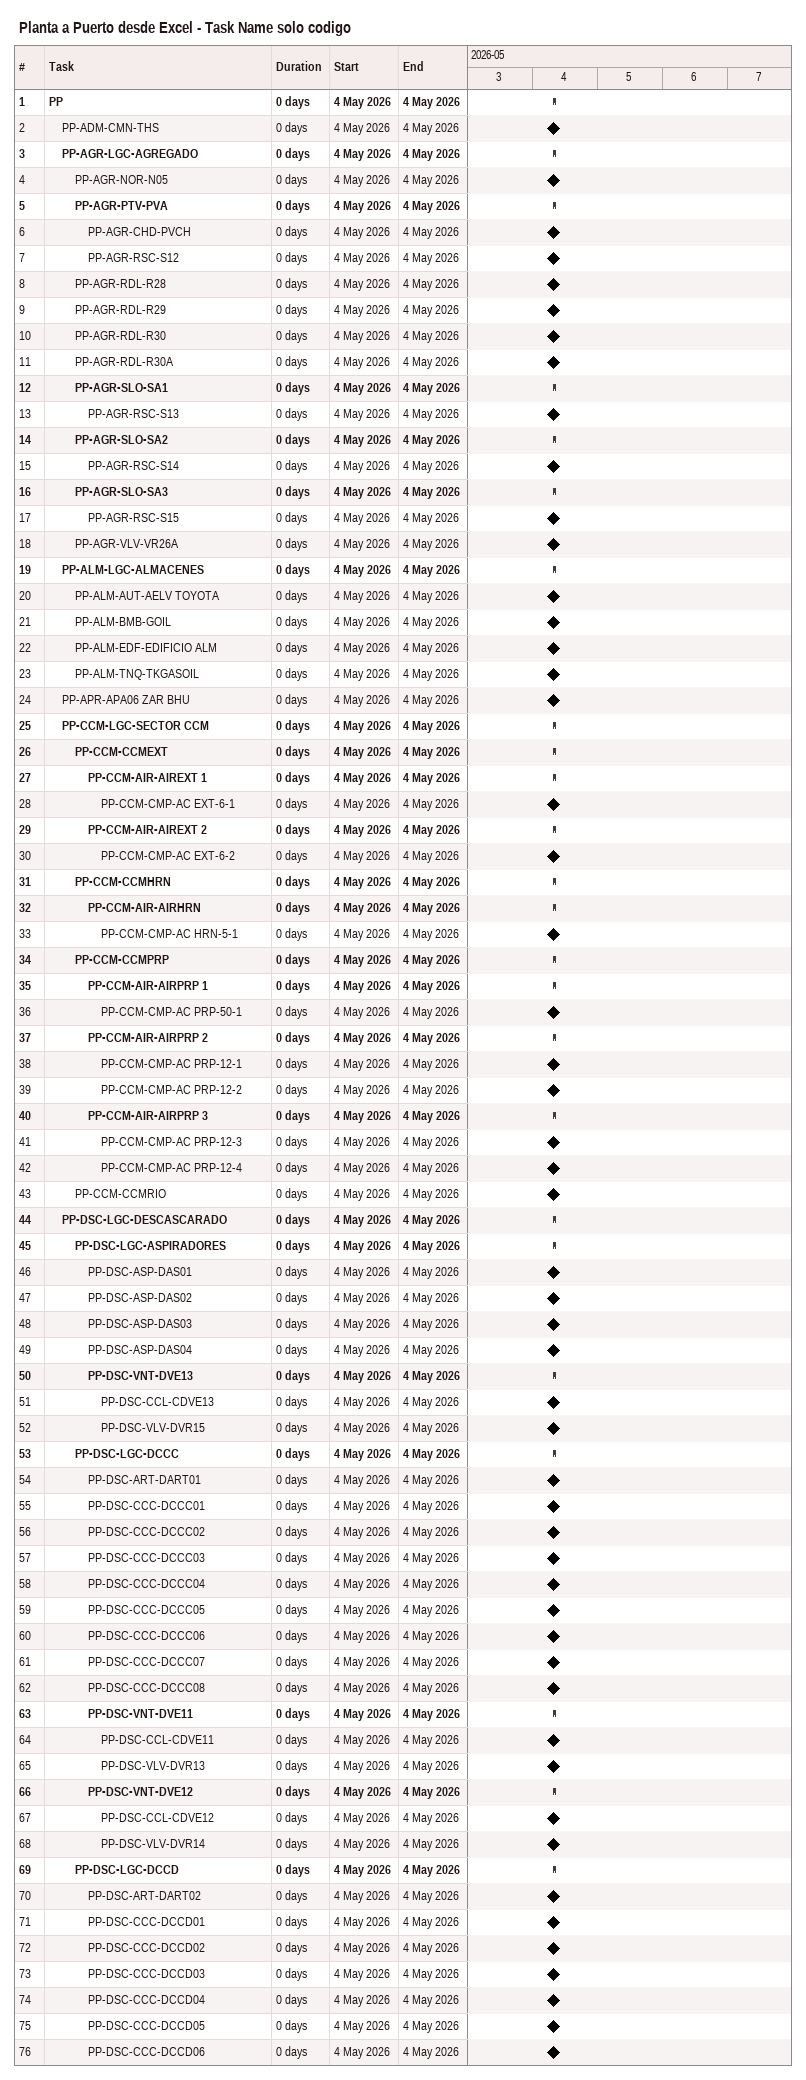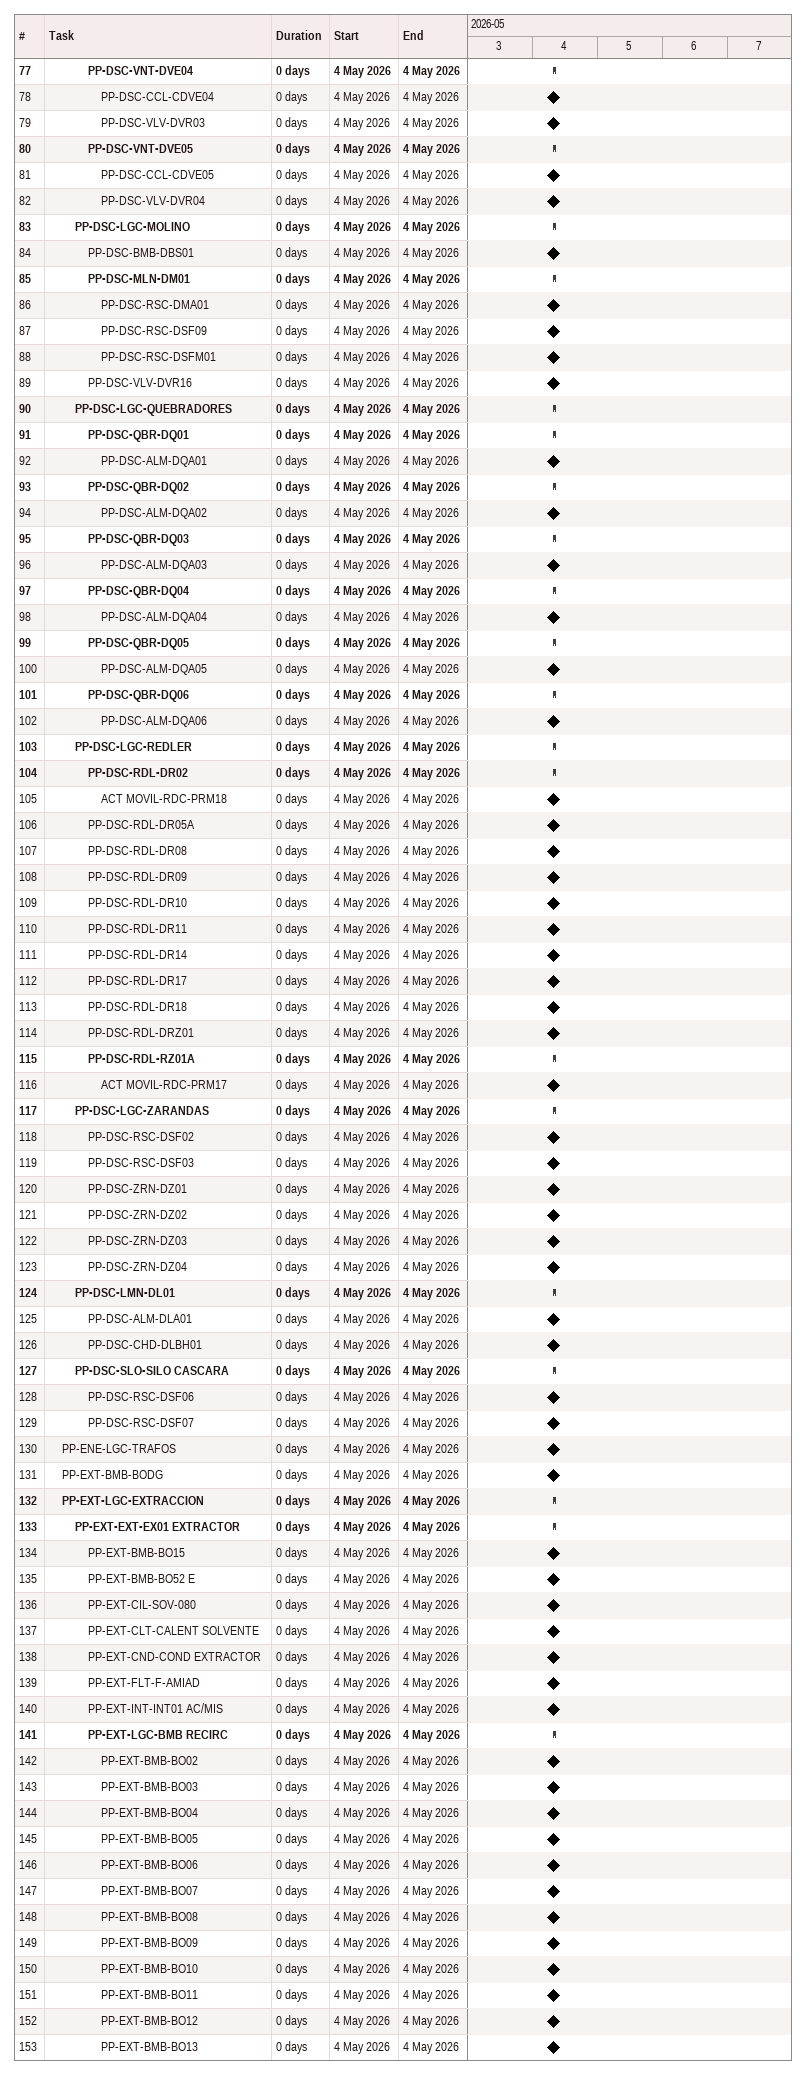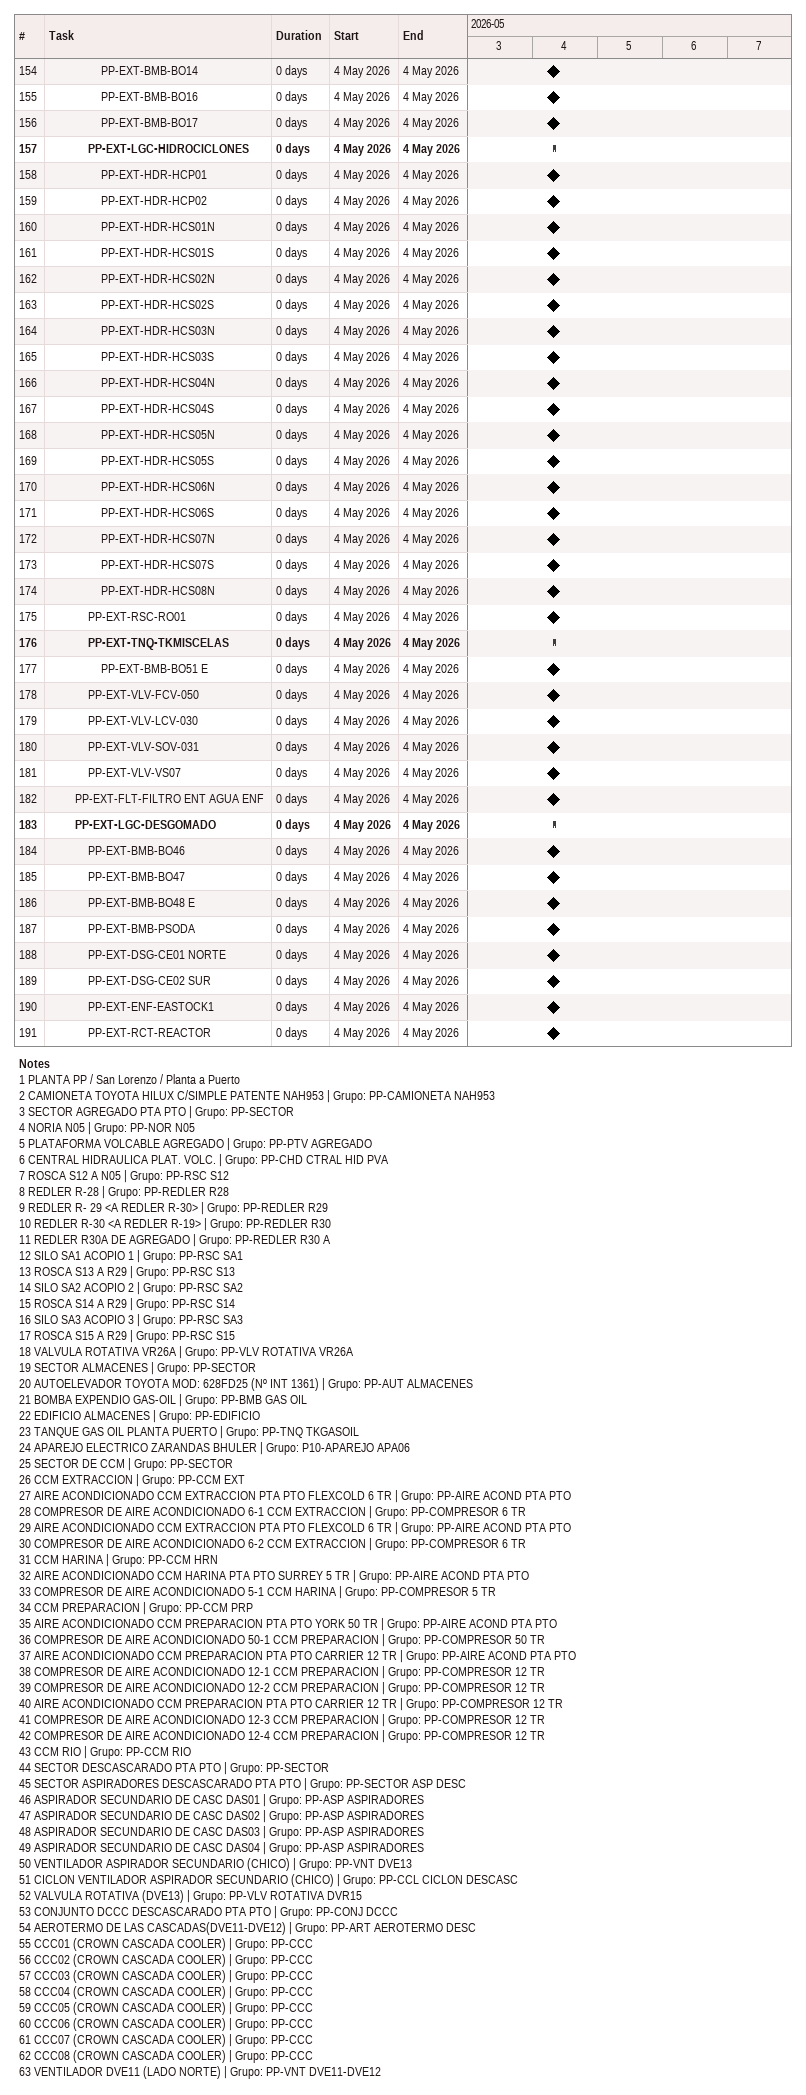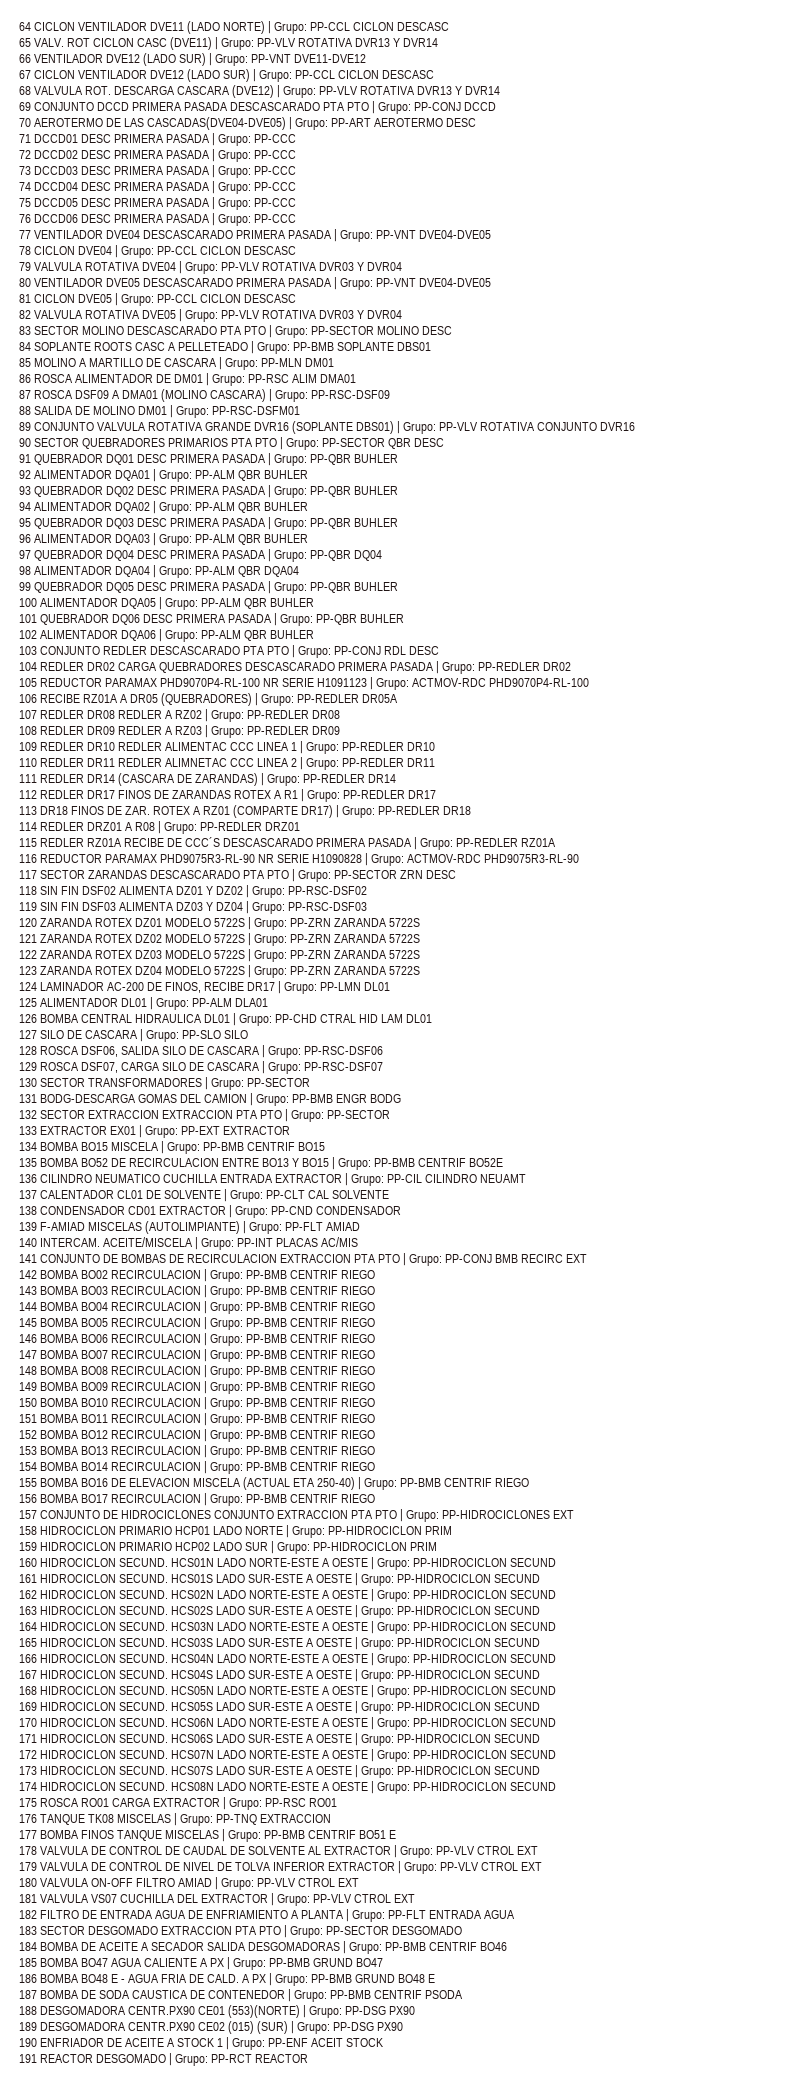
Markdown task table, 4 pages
Planta a Puerto desde Excel - Task Name solo codigo

| ID | Level | Task | Duration | Start | Finish |
|---|---|---|---|---|---|
| 1 | 1 | **PP** | 0d | 2026-05-04 | 2026-05-04 |
| 2 | 2 | PP-ADM-CMN-THS | 0d | 2026-05-04 | 2026-05-04 |
| 3 | 2 | **PP-AGR-LGC-AGREGADO** | 0d | 2026-05-04 | 2026-05-04 |
| 4 | 3 | PP-AGR-NOR-N05 | 0d | 2026-05-04 | 2026-05-04 |
| 5 | 3 | **PP-AGR-PTV-PVA** | 0d | 2026-05-04 | 2026-05-04 |
| 6 | 4 | PP-AGR-CHD-PVCH | 0d | 2026-05-04 | 2026-05-04 |
| 7 | 4 | PP-AGR-RSC-S12 | 0d | 2026-05-04 | 2026-05-04 |
| 8 | 3 | PP-AGR-RDL-R28 | 0d | 2026-05-04 | 2026-05-04 |
| 9 | 3 | PP-AGR-RDL-R29 | 0d | 2026-05-04 | 2026-05-04 |
| 10 | 3 | PP-AGR-RDL-R30 | 0d | 2026-05-04 | 2026-05-04 |
| 11 | 3 | PP-AGR-RDL-R30A | 0d | 2026-05-04 | 2026-05-04 |
| 12 | 3 | **PP-AGR-SLO-SA1** | 0d | 2026-05-04 | 2026-05-04 |
| 13 | 4 | PP-AGR-RSC-S13 | 0d | 2026-05-04 | 2026-05-04 |
| 14 | 3 | **PP-AGR-SLO-SA2** | 0d | 2026-05-04 | 2026-05-04 |
| 15 | 4 | PP-AGR-RSC-S14 | 0d | 2026-05-04 | 2026-05-04 |
| 16 | 3 | **PP-AGR-SLO-SA3** | 0d | 2026-05-04 | 2026-05-04 |
| 17 | 4 | PP-AGR-RSC-S15 | 0d | 2026-05-04 | 2026-05-04 |
| 18 | 3 | PP-AGR-VLV-VR26A | 0d | 2026-05-04 | 2026-05-04 |
| 19 | 2 | **PP-ALM-LGC-ALMACENES** | 0d | 2026-05-04 | 2026-05-04 |
| 20 | 3 | PP-ALM-AUT-AELV TOYOTA | 0d | 2026-05-04 | 2026-05-04 |
| 21 | 3 | PP-ALM-BMB-GOIL | 0d | 2026-05-04 | 2026-05-04 |
| 22 | 3 | PP-ALM-EDF-EDIFICIO ALM | 0d | 2026-05-04 | 2026-05-04 |
| 23 | 3 | PP-ALM-TNQ-TKGASOIL | 0d | 2026-05-04 | 2026-05-04 |
| 24 | 2 | PP-APR-APA06 ZAR BHU | 0d | 2026-05-04 | 2026-05-04 |
| 25 | 2 | **PP-CCM-LGC-SECTOR CCM** | 0d | 2026-05-04 | 2026-05-04 |
| 26 | 3 | **PP-CCM-CCMEXT** | 0d | 2026-05-04 | 2026-05-04 |
| 27 | 4 | **PP-CCM-AIR-AIREXT 1** | 0d | 2026-05-04 | 2026-05-04 |
| 28 | 5 | PP-CCM-CMP-AC EXT-6-1 | 0d | 2026-05-04 | 2026-05-04 |
| 29 | 4 | **PP-CCM-AIR-AIREXT 2** | 0d | 2026-05-04 | 2026-05-04 |
| 30 | 5 | PP-CCM-CMP-AC EXT-6-2 | 0d | 2026-05-04 | 2026-05-04 |
| 31 | 3 | **PP-CCM-CCMHRN** | 0d | 2026-05-04 | 2026-05-04 |
| 32 | 4 | **PP-CCM-AIR-AIRHRN** | 0d | 2026-05-04 | 2026-05-04 |
| 33 | 5 | PP-CCM-CMP-AC HRN-5-1 | 0d | 2026-05-04 | 2026-05-04 |
| 34 | 3 | **PP-CCM-CCMPRP** | 0d | 2026-05-04 | 2026-05-04 |
| 35 | 4 | **PP-CCM-AIR-AIRPRP 1** | 0d | 2026-05-04 | 2026-05-04 |
| 36 | 5 | PP-CCM-CMP-AC PRP-50-1 | 0d | 2026-05-04 | 2026-05-04 |
| 37 | 4 | **PP-CCM-AIR-AIRPRP 2** | 0d | 2026-05-04 | 2026-05-04 |
| 38 | 5 | PP-CCM-CMP-AC PRP-12-1 | 0d | 2026-05-04 | 2026-05-04 |
| 39 | 5 | PP-CCM-CMP-AC PRP-12-2 | 0d | 2026-05-04 | 2026-05-04 |
| 40 | 4 | **PP-CCM-AIR-AIRPRP 3** | 0d | 2026-05-04 | 2026-05-04 |
| 41 | 5 | PP-CCM-CMP-AC PRP-12-3 | 0d | 2026-05-04 | 2026-05-04 |
| 42 | 5 | PP-CCM-CMP-AC PRP-12-4 | 0d | 2026-05-04 | 2026-05-04 |
| 43 | 3 | PP-CCM-CCMRIO | 0d | 2026-05-04 | 2026-05-04 |
| 44 | 2 | **PP-DSC-LGC-DESCASCARADO** | 0d | 2026-05-04 | 2026-05-04 |
| 45 | 3 | **PP-DSC-LGC-ASPIRADORES** | 0d | 2026-05-04 | 2026-05-04 |
| 46 | 4 | PP-DSC-ASP-DAS01 | 0d | 2026-05-04 | 2026-05-04 |
| 47 | 4 | PP-DSC-ASP-DAS02 | 0d | 2026-05-04 | 2026-05-04 |
| 48 | 4 | PP-DSC-ASP-DAS03 | 0d | 2026-05-04 | 2026-05-04 |
| 49 | 4 | PP-DSC-ASP-DAS04 | 0d | 2026-05-04 | 2026-05-04 |
| 50 | 4 | **PP-DSC-VNT-DVE13** | 0d | 2026-05-04 | 2026-05-04 |
| 51 | 5 | PP-DSC-CCL-CDVE13 | 0d | 2026-05-04 | 2026-05-04 |
| 52 | 5 | PP-DSC-VLV-DVR15 | 0d | 2026-05-04 | 2026-05-04 |
| 53 | 3 | **PP-DSC-LGC-DCCC** | 0d | 2026-05-04 | 2026-05-04 |
| 54 | 4 | PP-DSC-ART-DART01 | 0d | 2026-05-04 | 2026-05-04 |
| 55 | 4 | PP-DSC-CCC-DCCC01 | 0d | 2026-05-04 | 2026-05-04 |
| 56 | 4 | PP-DSC-CCC-DCCC02 | 0d | 2026-05-04 | 2026-05-04 |
| 57 | 4 | PP-DSC-CCC-DCCC03 | 0d | 2026-05-04 | 2026-05-04 |
| 58 | 4 | PP-DSC-CCC-DCCC04 | 0d | 2026-05-04 | 2026-05-04 |
| 59 | 4 | PP-DSC-CCC-DCCC05 | 0d | 2026-05-04 | 2026-05-04 |
| 60 | 4 | PP-DSC-CCC-DCCC06 | 0d | 2026-05-04 | 2026-05-04 |
| 61 | 4 | PP-DSC-CCC-DCCC07 | 0d | 2026-05-04 | 2026-05-04 |
| 62 | 4 | PP-DSC-CCC-DCCC08 | 0d | 2026-05-04 | 2026-05-04 |
| 63 | 4 | **PP-DSC-VNT-DVE11** | 0d | 2026-05-04 | 2026-05-04 |
| 64 | 5 | PP-DSC-CCL-CDVE11 | 0d | 2026-05-04 | 2026-05-04 |
| 65 | 5 | PP-DSC-VLV-DVR13 | 0d | 2026-05-04 | 2026-05-04 |
| 66 | 4 | **PP-DSC-VNT-DVE12** | 0d | 2026-05-04 | 2026-05-04 |
| 67 | 5 | PP-DSC-CCL-CDVE12 | 0d | 2026-05-04 | 2026-05-04 |
| 68 | 5 | PP-DSC-VLV-DVR14 | 0d | 2026-05-04 | 2026-05-04 |
| 69 | 3 | **PP-DSC-LGC-DCCD** | 0d | 2026-05-04 | 2026-05-04 |
| 70 | 4 | PP-DSC-ART-DART02 | 0d | 2026-05-04 | 2026-05-04 |
| 71 | 4 | PP-DSC-CCC-DCCD01 | 0d | 2026-05-04 | 2026-05-04 |
| 72 | 4 | PP-DSC-CCC-DCCD02 | 0d | 2026-05-04 | 2026-05-04 |
| 73 | 4 | PP-DSC-CCC-DCCD03 | 0d | 2026-05-04 | 2026-05-04 |
| 74 | 4 | PP-DSC-CCC-DCCD04 | 0d | 2026-05-04 | 2026-05-04 |
| 75 | 4 | PP-DSC-CCC-DCCD05 | 0d | 2026-05-04 | 2026-05-04 |
| 76 | 4 | PP-DSC-CCC-DCCD06 | 0d | 2026-05-04 | 2026-05-04 |
| 77 | 4 | **PP-DSC-VNT-DVE04** | 0d | 2026-05-04 | 2026-05-04 |
| 78 | 5 | PP-DSC-CCL-CDVE04 | 0d | 2026-05-04 | 2026-05-04 |
| 79 | 5 | PP-DSC-VLV-DVR03 | 0d | 2026-05-04 | 2026-05-04 |
| 80 | 4 | **PP-DSC-VNT-DVE05** | 0d | 2026-05-04 | 2026-05-04 |
| 81 | 5 | PP-DSC-CCL-CDVE05 | 0d | 2026-05-04 | 2026-05-04 |
| 82 | 5 | PP-DSC-VLV-DVR04 | 0d | 2026-05-04 | 2026-05-04 |
| 83 | 3 | **PP-DSC-LGC-MOLINO** | 0d | 2026-05-04 | 2026-05-04 |
| 84 | 4 | PP-DSC-BMB-DBS01 | 0d | 2026-05-04 | 2026-05-04 |
| 85 | 4 | **PP-DSC-MLN-DM01** | 0d | 2026-05-04 | 2026-05-04 |
| 86 | 5 | PP-DSC-RSC-DMA01 | 0d | 2026-05-04 | 2026-05-04 |
| 87 | 5 | PP-DSC-RSC-DSF09 | 0d | 2026-05-04 | 2026-05-04 |
| 88 | 5 | PP-DSC-RSC-DSFM01 | 0d | 2026-05-04 | 2026-05-04 |
| 89 | 4 | PP-DSC-VLV-DVR16 | 0d | 2026-05-04 | 2026-05-04 |
| 90 | 3 | **PP-DSC-LGC-QUEBRADORES** | 0d | 2026-05-04 | 2026-05-04 |
| 91 | 4 | **PP-DSC-QBR-DQ01** | 0d | 2026-05-04 | 2026-05-04 |
| 92 | 5 | PP-DSC-ALM-DQA01 | 0d | 2026-05-04 | 2026-05-04 |
| 93 | 4 | **PP-DSC-QBR-DQ02** | 0d | 2026-05-04 | 2026-05-04 |
| 94 | 5 | PP-DSC-ALM-DQA02 | 0d | 2026-05-04 | 2026-05-04 |
| 95 | 4 | **PP-DSC-QBR-DQ03** | 0d | 2026-05-04 | 2026-05-04 |
| 96 | 5 | PP-DSC-ALM-DQA03 | 0d | 2026-05-04 | 2026-05-04 |
| 97 | 4 | **PP-DSC-QBR-DQ04** | 0d | 2026-05-04 | 2026-05-04 |
| 98 | 5 | PP-DSC-ALM-DQA04 | 0d | 2026-05-04 | 2026-05-04 |
| 99 | 4 | **PP-DSC-QBR-DQ05** | 0d | 2026-05-04 | 2026-05-04 |
| 100 | 5 | PP-DSC-ALM-DQA05 | 0d | 2026-05-04 | 2026-05-04 |
| 101 | 4 | **PP-DSC-QBR-DQ06** | 0d | 2026-05-04 | 2026-05-04 |
| 102 | 5 | PP-DSC-ALM-DQA06 | 0d | 2026-05-04 | 2026-05-04 |
| 103 | 3 | **PP-DSC-LGC-REDLER** | 0d | 2026-05-04 | 2026-05-04 |
| 104 | 4 | **PP-DSC-RDL-DR02** | 0d | 2026-05-04 | 2026-05-04 |
| 105 | 5 | ACT MOVIL-RDC-PRM18 | 0d | 2026-05-04 | 2026-05-04 |
| 106 | 4 | PP-DSC-RDL-DR05A | 0d | 2026-05-04 | 2026-05-04 |
| 107 | 4 | PP-DSC-RDL-DR08 | 0d | 2026-05-04 | 2026-05-04 |
| 108 | 4 | PP-DSC-RDL-DR09 | 0d | 2026-05-04 | 2026-05-04 |
| 109 | 4 | PP-DSC-RDL-DR10 | 0d | 2026-05-04 | 2026-05-04 |
| 110 | 4 | PP-DSC-RDL-DR11 | 0d | 2026-05-04 | 2026-05-04 |
| 111 | 4 | PP-DSC-RDL-DR14 | 0d | 2026-05-04 | 2026-05-04 |
| 112 | 4 | PP-DSC-RDL-DR17 | 0d | 2026-05-04 | 2026-05-04 |
| 113 | 4 | PP-DSC-RDL-DR18 | 0d | 2026-05-04 | 2026-05-04 |
| 114 | 4 | PP-DSC-RDL-DRZ01 | 0d | 2026-05-04 | 2026-05-04 |
| 115 | 4 | **PP-DSC-RDL-RZ01A** | 0d | 2026-05-04 | 2026-05-04 |
| 116 | 5 | ACT MOVIL-RDC-PRM17 | 0d | 2026-05-04 | 2026-05-04 |
| 117 | 3 | **PP-DSC-LGC-ZARANDAS** | 0d | 2026-05-04 | 2026-05-04 |
| 118 | 4 | PP-DSC-RSC-DSF02 | 0d | 2026-05-04 | 2026-05-04 |
| 119 | 4 | PP-DSC-RSC-DSF03 | 0d | 2026-05-04 | 2026-05-04 |
| 120 | 4 | PP-DSC-ZRN-DZ01 | 0d | 2026-05-04 | 2026-05-04 |
| 121 | 4 | PP-DSC-ZRN-DZ02 | 0d | 2026-05-04 | 2026-05-04 |
| 122 | 4 | PP-DSC-ZRN-DZ03 | 0d | 2026-05-04 | 2026-05-04 |
| 123 | 4 | PP-DSC-ZRN-DZ04 | 0d | 2026-05-04 | 2026-05-04 |
| 124 | 3 | **PP-DSC-LMN-DL01** | 0d | 2026-05-04 | 2026-05-04 |
| 125 | 4 | PP-DSC-ALM-DLA01 | 0d | 2026-05-04 | 2026-05-04 |
| 126 | 4 | PP-DSC-CHD-DLBH01 | 0d | 2026-05-04 | 2026-05-04 |
| 127 | 3 | **PP-DSC-SLO-SILO CASCARA** | 0d | 2026-05-04 | 2026-05-04 |
| 128 | 4 | PP-DSC-RSC-DSF06 | 0d | 2026-05-04 | 2026-05-04 |
| 129 | 4 | PP-DSC-RSC-DSF07 | 0d | 2026-05-04 | 2026-05-04 |
| 130 | 2 | PP-ENE-LGC-TRAFOS | 0d | 2026-05-04 | 2026-05-04 |
| 131 | 2 | PP-EXT-BMB-BODG | 0d | 2026-05-04 | 2026-05-04 |
| 132 | 2 | **PP-EXT-LGC-EXTRACCION** | 0d | 2026-05-04 | 2026-05-04 |
| 133 | 3 | **PP-EXT-EXT-EX01 EXTRACTOR** | 0d | 2026-05-04 | 2026-05-04 |
| 134 | 4 | PP-EXT-BMB-BO15 | 0d | 2026-05-04 | 2026-05-04 |
| 135 | 4 | PP-EXT-BMB-BO52 E | 0d | 2026-05-04 | 2026-05-04 |
| 136 | 4 | PP-EXT-CIL-SOV-080 | 0d | 2026-05-04 | 2026-05-04 |
| 137 | 4 | PP-EXT-CLT-CALENT SOLVENTE | 0d | 2026-05-04 | 2026-05-04 |
| 138 | 4 | PP-EXT-CND-COND EXTRACTOR | 0d | 2026-05-04 | 2026-05-04 |
| 139 | 4 | PP-EXT-FLT-F-AMIAD | 0d | 2026-05-04 | 2026-05-04 |
| 140 | 4 | PP-EXT-INT-INT01 AC/MIS | 0d | 2026-05-04 | 2026-05-04 |
| 141 | 4 | **PP-EXT-LGC-BMB RECIRC** | 0d | 2026-05-04 | 2026-05-04 |
| 142 | 5 | PP-EXT-BMB-BO02 | 0d | 2026-05-04 | 2026-05-04 |
| 143 | 5 | PP-EXT-BMB-BO03 | 0d | 2026-05-04 | 2026-05-04 |
| 144 | 5 | PP-EXT-BMB-BO04 | 0d | 2026-05-04 | 2026-05-04 |
| 145 | 5 | PP-EXT-BMB-BO05 | 0d | 2026-05-04 | 2026-05-04 |
| 146 | 5 | PP-EXT-BMB-BO06 | 0d | 2026-05-04 | 2026-05-04 |
| 147 | 5 | PP-EXT-BMB-BO07 | 0d | 2026-05-04 | 2026-05-04 |
| 148 | 5 | PP-EXT-BMB-BO08 | 0d | 2026-05-04 | 2026-05-04 |
| 149 | 5 | PP-EXT-BMB-BO09 | 0d | 2026-05-04 | 2026-05-04 |
| 150 | 5 | PP-EXT-BMB-BO10 | 0d | 2026-05-04 | 2026-05-04 |
| 151 | 5 | PP-EXT-BMB-BO11 | 0d | 2026-05-04 | 2026-05-04 |
| 152 | 5 | PP-EXT-BMB-BO12 | 0d | 2026-05-04 | 2026-05-04 |
| 153 | 5 | PP-EXT-BMB-BO13 | 0d | 2026-05-04 | 2026-05-04 |
| 154 | 5 | PP-EXT-BMB-BO14 | 0d | 2026-05-04 | 2026-05-04 |
| 155 | 5 | PP-EXT-BMB-BO16 | 0d | 2026-05-04 | 2026-05-04 |
| 156 | 5 | PP-EXT-BMB-BO17 | 0d | 2026-05-04 | 2026-05-04 |
| 157 | 4 | **PP-EXT-LGC-HIDROCICLONES** | 0d | 2026-05-04 | 2026-05-04 |
| 158 | 5 | PP-EXT-HDR-HCP01 | 0d | 2026-05-04 | 2026-05-04 |
| 159 | 5 | PP-EXT-HDR-HCP02 | 0d | 2026-05-04 | 2026-05-04 |
| 160 | 5 | PP-EXT-HDR-HCS01N | 0d | 2026-05-04 | 2026-05-04 |
| 161 | 5 | PP-EXT-HDR-HCS01S | 0d | 2026-05-04 | 2026-05-04 |
| 162 | 5 | PP-EXT-HDR-HCS02N | 0d | 2026-05-04 | 2026-05-04 |
| 163 | 5 | PP-EXT-HDR-HCS02S | 0d | 2026-05-04 | 2026-05-04 |
| 164 | 5 | PP-EXT-HDR-HCS03N | 0d | 2026-05-04 | 2026-05-04 |
| 165 | 5 | PP-EXT-HDR-HCS03S | 0d | 2026-05-04 | 2026-05-04 |
| 166 | 5 | PP-EXT-HDR-HCS04N | 0d | 2026-05-04 | 2026-05-04 |
| 167 | 5 | PP-EXT-HDR-HCS04S | 0d | 2026-05-04 | 2026-05-04 |
| 168 | 5 | PP-EXT-HDR-HCS05N | 0d | 2026-05-04 | 2026-05-04 |
| 169 | 5 | PP-EXT-HDR-HCS05S | 0d | 2026-05-04 | 2026-05-04 |
| 170 | 5 | PP-EXT-HDR-HCS06N | 0d | 2026-05-04 | 2026-05-04 |
| 171 | 5 | PP-EXT-HDR-HCS06S | 0d | 2026-05-04 | 2026-05-04 |
| 172 | 5 | PP-EXT-HDR-HCS07N | 0d | 2026-05-04 | 2026-05-04 |
| 173 | 5 | PP-EXT-HDR-HCS07S | 0d | 2026-05-04 | 2026-05-04 |
| 174 | 5 | PP-EXT-HDR-HCS08N | 0d | 2026-05-04 | 2026-05-04 |
| 175 | 4 | PP-EXT-RSC-RO01 | 0d | 2026-05-04 | 2026-05-04 |
| 176 | 4 | **PP-EXT-TNQ-TKMISCELAS** | 0d | 2026-05-04 | 2026-05-04 |
| 177 | 5 | PP-EXT-BMB-BO51 E | 0d | 2026-05-04 | 2026-05-04 |
| 178 | 4 | PP-EXT-VLV-FCV-050 | 0d | 2026-05-04 | 2026-05-04 |
| 179 | 4 | PP-EXT-VLV-LCV-030 | 0d | 2026-05-04 | 2026-05-04 |
| 180 | 4 | PP-EXT-VLV-SOV-031 | 0d | 2026-05-04 | 2026-05-04 |
| 181 | 4 | PP-EXT-VLV-VS07 | 0d | 2026-05-04 | 2026-05-04 |
| 182 | 3 | PP-EXT-FLT-FILTRO ENT AGUA ENF | 0d | 2026-05-04 | 2026-05-04 |
| 183 | 3 | **PP-EXT-LGC-DESGOMADO** | 0d | 2026-05-04 | 2026-05-04 |
| 184 | 4 | PP-EXT-BMB-BO46 | 0d | 2026-05-04 | 2026-05-04 |
| 185 | 4 | PP-EXT-BMB-BO47 | 0d | 2026-05-04 | 2026-05-04 |
| 186 | 4 | PP-EXT-BMB-BO48 E | 0d | 2026-05-04 | 2026-05-04 |
| 187 | 4 | PP-EXT-BMB-PSODA | 0d | 2026-05-04 | 2026-05-04 |
| 188 | 4 | PP-EXT-DSG-CE01 NORTE | 0d | 2026-05-04 | 2026-05-04 |
| 189 | 4 | PP-EXT-DSG-CE02 SUR | 0d | 2026-05-04 | 2026-05-04 |
| 190 | 4 | PP-EXT-ENF-EASTOCK1 | 0d | 2026-05-04 | 2026-05-04 |
| 191 | 4 | PP-EXT-RCT-REACTOR | 0d | 2026-05-04 | 2026-05-04 |

Notes
- 1: PLANTA PP / San Lorenzo / Planta a Puerto
- 2: CAMIONETA TOYOTA HILUX C/SIMPLE PATENTE NAH953 | Grupo: PP-CAMIONETA NAH953
- 3: SECTOR AGREGADO PTA PTO | Grupo: PP-SECTOR
- 4: NORIA N05 | Grupo: PP-NOR N05
- 5: PLATAFORMA VOLCABLE AGREGADO | Grupo: PP-PTV AGREGADO
- 6: CENTRAL HIDRAULICA PLAT. VOLC. | Grupo: PP-CHD CTRAL HID PVA
- 7: ROSCA S12 A N05 | Grupo: PP-RSC S12
- 8: REDLER R-28 | Grupo: PP-REDLER R28
- 9: REDLER R- 29 <A REDLER R-30> | Grupo: PP-REDLER R29
- 10: REDLER R-30 <A REDLER R-19> | Grupo: PP-REDLER R30
- 11: REDLER R30A DE AGREGADO | Grupo: PP-REDLER R30 A
- 12: SILO SA1 ACOPIO 1 | Grupo: PP-RSC SA1
- 13: ROSCA S13 A R29 | Grupo: PP-RSC S13
- 14: SILO SA2 ACOPIO 2 | Grupo: PP-RSC SA2
- 15: ROSCA S14 A R29 | Grupo: PP-RSC S14
- 16: SILO SA3 ACOPIO 3 | Grupo: PP-RSC SA3
- 17: ROSCA S15 A R29 | Grupo: PP-RSC S15
- 18: VALVULA ROTATIVA VR26A | Grupo: PP-VLV ROTATIVA VR26A
- 19: SECTOR ALMACENES | Grupo: PP-SECTOR
- 20: AUTOELEVADOR TOYOTA MOD: 628FD25 (Nº INT 1361) | Grupo: PP-AUT ALMACENES
- 21: BOMBA EXPENDIO GAS-OIL | Grupo: PP-BMB GAS OIL
- 22: EDIFICIO ALMACENES | Grupo: PP-EDIFICIO
- 23: TANQUE GAS OIL PLANTA PUERTO | Grupo: PP-TNQ TKGASOIL
- 24: APAREJO ELECTRICO ZARANDAS BHULER | Grupo: P10-APAREJO APA06
- 25: SECTOR DE CCM | Grupo: PP-SECTOR
- 26: CCM EXTRACCION | Grupo: PP-CCM EXT
- 27: AIRE ACONDICIONADO CCM EXTRACCION PTA PTO FLEXCOLD 6 TR | Grupo: PP-AIRE ACOND PTA PTO
- 28: COMPRESOR DE AIRE ACONDICIONADO 6-1 CCM EXTRACCION | Grupo: PP-COMPRESOR 6 TR
- 29: AIRE ACONDICIONADO CCM EXTRACCION PTA PTO FLEXCOLD 6 TR | Grupo: PP-AIRE ACOND PTA PTO
- 30: COMPRESOR DE AIRE ACONDICIONADO 6-2 CCM EXTRACCION | Grupo: PP-COMPRESOR 6 TR
- 31: CCM HARINA | Grupo: PP-CCM HRN
- 32: AIRE ACONDICIONADO CCM HARINA PTA PTO SURREY 5 TR | Grupo: PP-AIRE ACOND PTA PTO
- 33: COMPRESOR DE AIRE ACONDICIONADO 5-1 CCM HARINA | Grupo: PP-COMPRESOR 5 TR
- 34: CCM PREPARACION | Grupo: PP-CCM PRP
- 35: AIRE ACONDICIONADO CCM PREPARACION PTA PTO YORK 50 TR | Grupo: PP-AIRE ACOND PTA PTO
- 36: COMPRESOR DE AIRE ACONDICIONADO 50-1 CCM PREPARACION | Grupo: PP-COMPRESOR 50 TR
- 37: AIRE ACONDICIONADO CCM PREPARACION PTA PTO CARRIER 12 TR | Grupo: PP-AIRE ACOND PTA PTO
- 38: COMPRESOR DE AIRE ACONDICIONADO 12-1 CCM PREPARACION | Grupo: PP-COMPRESOR 12 TR
- 39: COMPRESOR DE AIRE ACONDICIONADO 12-2 CCM PREPARACION | Grupo: PP-COMPRESOR 12 TR
- 40: AIRE ACONDICIONADO CCM PREPARACION PTA PTO CARRIER 12 TR | Grupo: PP-COMPRESOR 12 TR
- 41: COMPRESOR DE AIRE ACONDICIONADO 12-3 CCM PREPARACION | Grupo: PP-COMPRESOR 12 TR
- 42: COMPRESOR DE AIRE ACONDICIONADO 12-4 CCM PREPARACION | Grupo: PP-COMPRESOR 12 TR
- 43: CCM RIO | Grupo: PP-CCM RIO
- 44: SECTOR DESCASCARADO PTA PTO | Grupo: PP-SECTOR
- 45: SECTOR ASPIRADORES DESCASCARADO PTA PTO | Grupo: PP-SECTOR ASP DESC
- 46: ASPIRADOR SECUNDARIO DE CASC DAS01 | Grupo: PP-ASP ASPIRADORES
- 47: ASPIRADOR SECUNDARIO DE CASC DAS02 | Grupo: PP-ASP ASPIRADORES
- 48: ASPIRADOR SECUNDARIO DE CASC DAS03 | Grupo: PP-ASP ASPIRADORES
- 49: ASPIRADOR SECUNDARIO DE CASC DAS04 | Grupo: PP-ASP ASPIRADORES
- 50: VENTILADOR ASPIRADOR SECUNDARIO (CHICO) | Grupo: PP-VNT DVE13
- 51: CICLON VENTILADOR ASPIRADOR SECUNDARIO (CHICO) | Grupo: PP-CCL CICLON DESCASC
- 52: VALVULA ROTATIVA (DVE13) | Grupo: PP-VLV ROTATIVA DVR15
- 53: CONJUNTO DCCC DESCASCARADO PTA PTO | Grupo: PP-CONJ DCCC
- 54: AEROTERMO DE LAS CASCADAS(DVE11-DVE12) | Grupo: PP-ART AEROTERMO DESC
- 55: CCC01 (CROWN CASCADA COOLER) | Grupo: PP-CCC
- 56: CCC02 (CROWN CASCADA COOLER) | Grupo: PP-CCC
- 57: CCC03 (CROWN CASCADA COOLER) | Grupo: PP-CCC
- 58: CCC04 (CROWN CASCADA COOLER) | Grupo: PP-CCC
- 59: CCC05 (CROWN CASCADA COOLER) | Grupo: PP-CCC
- 60: CCC06 (CROWN CASCADA COOLER) | Grupo: PP-CCC
- 61: CCC07 (CROWN CASCADA COOLER) | Grupo: PP-CCC
- 62: CCC08 (CROWN CASCADA COOLER) | Grupo: PP-CCC
- 63: VENTILADOR DVE11 (LADO NORTE) | Grupo: PP-VNT DVE11-DVE12
- 64: CICLON VENTILADOR DVE11 (LADO NORTE) | Grupo: PP-CCL CICLON DESCASC
- 65: VALV. ROT CICLON CASC (DVE11) | Grupo: PP-VLV ROTATIVA DVR13 Y DVR14
- 66: VENTILADOR DVE12 (LADO SUR) | Grupo: PP-VNT DVE11-DVE12
- 67: CICLON VENTILADOR DVE12 (LADO SUR) | Grupo: PP-CCL CICLON DESCASC
- 68: VALVULA ROT. DESCARGA CASCARA (DVE12) | Grupo: PP-VLV ROTATIVA DVR13 Y DVR14
- 69: CONJUNTO DCCD PRIMERA PASADA DESCASCARADO PTA PTO | Grupo: PP-CONJ DCCD
- 70: AEROTERMO DE LAS CASCADAS(DVE04-DVE05) | Grupo: PP-ART AEROTERMO DESC
- 71: DCCD01 DESC PRIMERA PASADA | Grupo: PP-CCC
- 72: DCCD02 DESC PRIMERA PASADA | Grupo: PP-CCC
- 73: DCCD03 DESC PRIMERA PASADA | Grupo: PP-CCC
- 74: DCCD04 DESC PRIMERA PASADA | Grupo: PP-CCC
- 75: DCCD05 DESC PRIMERA PASADA | Grupo: PP-CCC
- 76: DCCD06 DESC PRIMERA PASADA | Grupo: PP-CCC
- 77: VENTILADOR DVE04 DESCASCARADO PRIMERA PASADA | Grupo: PP-VNT DVE04-DVE05
- 78: CICLON DVE04 | Grupo: PP-CCL CICLON DESCASC
- 79: VALVULA ROTATIVA DVE04 | Grupo: PP-VLV ROTATIVA DVR03 Y DVR04
- 80: VENTILADOR DVE05 DESCASCARADO PRIMERA PASADA | Grupo: PP-VNT DVE04-DVE05
- 81: CICLON DVE05 | Grupo: PP-CCL CICLON DESCASC
- 82: VALVULA ROTATIVA DVE05 | Grupo: PP-VLV ROTATIVA DVR03 Y DVR04
- 83: SECTOR MOLINO DESCASCARADO PTA PTO | Grupo: PP-SECTOR MOLINO DESC
- 84: SOPLANTE ROOTS CASC A PELLETEADO | Grupo: PP-BMB SOPLANTE DBS01
- 85: MOLINO A MARTILLO DE CASCARA | Grupo: PP-MLN DM01
- 86: ROSCA ALIMENTADOR DE DM01 | Grupo: PP-RSC ALIM DMA01
- 87: ROSCA DSF09 A DMA01 (MOLINO CASCARA) | Grupo: PP-RSC-DSF09
- 88: SALIDA DE MOLINO DM01 | Grupo: PP-RSC-DSFM01
- 89: CONJUNTO VALVULA ROTATIVA GRANDE DVR16 (SOPLANTE DBS01) | Grupo: PP-VLV ROTATIVA CONJUNTO DVR16
- 90: SECTOR QUEBRADORES PRIMARIOS PTA PTO | Grupo: PP-SECTOR QBR DESC
- 91: QUEBRADOR DQ01 DESC PRIMERA PASADA | Grupo: PP-QBR BUHLER
- 92: ALIMENTADOR DQA01 | Grupo: PP-ALM QBR BUHLER
- 93: QUEBRADOR DQ02 DESC PRIMERA PASADA | Grupo: PP-QBR BUHLER
- 94: ALIMENTADOR DQA02 | Grupo: PP-ALM QBR BUHLER
- 95: QUEBRADOR DQ03 DESC PRIMERA PASADA | Grupo: PP-QBR BUHLER
- 96: ALIMENTADOR DQA03 | Grupo: PP-ALM QBR BUHLER
- 97: QUEBRADOR DQ04 DESC PRIMERA PASADA | Grupo: PP-QBR DQ04
- 98: ALIMENTADOR DQA04 | Grupo: PP-ALM QBR DQA04
- 99: QUEBRADOR DQ05 DESC PRIMERA PASADA | Grupo: PP-QBR BUHLER
- 100: ALIMENTADOR DQA05 | Grupo: PP-ALM QBR BUHLER
- 101: QUEBRADOR DQ06 DESC PRIMERA PASADA | Grupo: PP-QBR BUHLER
- 102: ALIMENTADOR DQA06 | Grupo: PP-ALM QBR BUHLER
- 103: CONJUNTO REDLER DESCASCARADO PTA PTO | Grupo: PP-CONJ RDL DESC
- 104: REDLER DR02 CARGA QUEBRADORES DESCASCARADO PRIMERA PASADA | Grupo: PP-REDLER DR02
- 105: REDUCTOR PARAMAX PHD9070P4-RL-100 NR SERIE H1091123 | Grupo: ACTMOV-RDC PHD9070P4-RL-100
- 106: RECIBE RZ01A A DR05 (QUEBRADORES) | Grupo: PP-REDLER DR05A
- 107: REDLER DR08 REDLER A RZ02 | Grupo: PP-REDLER DR08
- 108: REDLER DR09 REDLER A RZ03 | Grupo: PP-REDLER DR09
- 109: REDLER DR10 REDLER ALIMENTAC CCC LINEA 1 | Grupo: PP-REDLER DR10
- 110: REDLER DR11 REDLER ALIMNETAC CCC LINEA 2 | Grupo: PP-REDLER DR11
- 111: REDLER DR14 (CASCARA DE ZARANDAS) | Grupo: PP-REDLER DR14
- 112: REDLER DR17 FINOS DE ZARANDAS ROTEX A R1 | Grupo: PP-REDLER DR17
- 113: DR18 FINOS DE ZAR. ROTEX A RZ01 (COMPARTE DR17) | Grupo: PP-REDLER DR18
- 114: REDLER DRZ01 A R08 | Grupo: PP-REDLER DRZ01
- 115: REDLER RZ01A RECIBE DE CCC´S DESCASCARADO PRIMERA PASADA | Grupo: PP-REDLER RZ01A
- 116: REDUCTOR PARAMAX PHD9075R3-RL-90 NR SERIE H1090828 | Grupo: ACTMOV-RDC PHD9075R3-RL-90
- 117: SECTOR ZARANDAS DESCASCARADO PTA PTO | Grupo: PP-SECTOR ZRN DESC
- 118: SIN FIN DSF02 ALIMENTA DZ01 Y DZ02 | Grupo: PP-RSC-DSF02
- 119: SIN FIN DSF03 ALIMENTA DZ03 Y DZ04 | Grupo: PP-RSC-DSF03
- 120: ZARANDA ROTEX DZ01 MODELO 5722S | Grupo: PP-ZRN ZARANDA 5722S
- 121: ZARANDA ROTEX DZ02 MODELO 5722S | Grupo: PP-ZRN ZARANDA 5722S
- 122: ZARANDA ROTEX DZ03 MODELO 5722S | Grupo: PP-ZRN ZARANDA 5722S
- 123: ZARANDA ROTEX DZ04 MODELO 5722S | Grupo: PP-ZRN ZARANDA 5722S
- 124: LAMINADOR AC-200 DE FINOS, RECIBE DR17 | Grupo: PP-LMN DL01
- 125: ALIMENTADOR DL01 | Grupo: PP-ALM DLA01
- 126: BOMBA CENTRAL HIDRAULICA DL01 | Grupo: PP-CHD CTRAL HID LAM DL01
- 127: SILO DE CASCARA | Grupo: PP-SLO SILO
- 128: ROSCA DSF06, SALIDA SILO DE CASCARA | Grupo: PP-RSC-DSF06
- 129: ROSCA DSF07, CARGA SILO DE CASCARA | Grupo: PP-RSC-DSF07
- 130: SECTOR TRANSFORMADORES | Grupo: PP-SECTOR
- 131: BODG-DESCARGA GOMAS DEL CAMION | Grupo: PP-BMB ENGR BODG
- 132: SECTOR EXTRACCION EXTRACCION PTA PTO | Grupo: PP-SECTOR
- 133: EXTRACTOR EX01 | Grupo: PP-EXT EXTRACTOR
- 134: BOMBA BO15 MISCELA | Grupo: PP-BMB CENTRIF BO15
- 135: BOMBA BO52 DE RECIRCULACION ENTRE BO13 Y BO15 | Grupo: PP-BMB CENTRIF BO52E
- 136: CILINDRO NEUMATICO CUCHILLA ENTRADA EXTRACTOR | Grupo: PP-CIL CILINDRO NEUAMT
- 137: CALENTADOR CL01 DE SOLVENTE | Grupo: PP-CLT CAL SOLVENTE
- 138: CONDENSADOR CD01 EXTRACTOR | Grupo: PP-CND CONDENSADOR
- 139: F-AMIAD MISCELAS (AUTOLIMPIANTE) | Grupo: PP-FLT AMIAD
- 140: INTERCAM. ACEITE/MISCELA | Grupo: PP-INT PLACAS AC/MIS
- 141: CONJUNTO DE BOMBAS DE RECIRCULACION EXTRACCION PTA PTO | Grupo: PP-CONJ BMB RECIRC EXT
- 142: BOMBA BO02 RECIRCULACION | Grupo: PP-BMB CENTRIF RIEGO
- 143: BOMBA BO03 RECIRCULACION | Grupo: PP-BMB CENTRIF RIEGO
- 144: BOMBA BO04 RECIRCULACION | Grupo: PP-BMB CENTRIF RIEGO
- 145: BOMBA BO05 RECIRCULACION | Grupo: PP-BMB CENTRIF RIEGO
- 146: BOMBA BO06 RECIRCULACION | Grupo: PP-BMB CENTRIF RIEGO
- 147: BOMBA BO07 RECIRCULACION | Grupo: PP-BMB CENTRIF RIEGO
- 148: BOMBA BO08 RECIRCULACION | Grupo: PP-BMB CENTRIF RIEGO
- 149: BOMBA BO09 RECIRCULACION | Grupo: PP-BMB CENTRIF RIEGO
- 150: BOMBA BO10 RECIRCULACION | Grupo: PP-BMB CENTRIF RIEGO
- 151: BOMBA BO11 RECIRCULACION | Grupo: PP-BMB CENTRIF RIEGO
- 152: BOMBA BO12 RECIRCULACION | Grupo: PP-BMB CENTRIF RIEGO
- 153: BOMBA BO13 RECIRCULACION | Grupo: PP-BMB CENTRIF RIEGO
- 154: BOMBA BO14 RECIRCULACION | Grupo: PP-BMB CENTRIF RIEGO
- 155: BOMBA BO16 DE ELEVACION MISCELA (ACTUAL ETA 250-40) | Grupo: PP-BMB CENTRIF RIEGO
- 156: BOMBA BO17 RECIRCULACION | Grupo: PP-BMB CENTRIF RIEGO
- 157: CONJUNTO DE HIDROCICLONES CONJUNTO EXTRACCION PTA PTO | Grupo: PP-HIDROCICLONES EXT
- 158: HIDROCICLON PRIMARIO HCP01 LADO NORTE | Grupo: PP-HIDROCICLON PRIM
- 159: HIDROCICLON PRIMARIO HCP02 LADO SUR | Grupo: PP-HIDROCICLON PRIM
- 160: HIDROCICLON SECUND. HCS01N LADO NORTE-ESTE A OESTE | Grupo: PP-HIDROCICLON SECUND
- 161: HIDROCICLON SECUND. HCS01S LADO SUR-ESTE A OESTE | Grupo: PP-HIDROCICLON SECUND
- 162: HIDROCICLON SECUND. HCS02N LADO NORTE-ESTE A OESTE | Grupo: PP-HIDROCICLON SECUND
- 163: HIDROCICLON SECUND. HCS02S LADO SUR-ESTE A OESTE | Grupo: PP-HIDROCICLON SECUND
- 164: HIDROCICLON SECUND. HCS03N LADO NORTE-ESTE A OESTE | Grupo: PP-HIDROCICLON SECUND
- 165: HIDROCICLON SECUND. HCS03S LADO SUR-ESTE A OESTE | Grupo: PP-HIDROCICLON SECUND
- 166: HIDROCICLON SECUND. HCS04N LADO NORTE-ESTE A OESTE | Grupo: PP-HIDROCICLON SECUND
- 167: HIDROCICLON SECUND. HCS04S LADO SUR-ESTE A OESTE | Grupo: PP-HIDROCICLON SECUND
- 168: HIDROCICLON SECUND. HCS05N LADO NORTE-ESTE A OESTE | Grupo: PP-HIDROCICLON SECUND
- 169: HIDROCICLON SECUND. HCS05S LADO SUR-ESTE A OESTE | Grupo: PP-HIDROCICLON SECUND
- 170: HIDROCICLON SECUND. HCS06N LADO NORTE-ESTE A OESTE | Grupo: PP-HIDROCICLON SECUND
- 171: HIDROCICLON SECUND. HCS06S LADO SUR-ESTE A OESTE | Grupo: PP-HIDROCICLON SECUND
- 172: HIDROCICLON SECUND. HCS07N LADO NORTE-ESTE A OESTE | Grupo: PP-HIDROCICLON SECUND
- 173: HIDROCICLON SECUND. HCS07S LADO SUR-ESTE A OESTE | Grupo: PP-HIDROCICLON SECUND
- 174: HIDROCICLON SECUND. HCS08N LADO NORTE-ESTE A OESTE | Grupo: PP-HIDROCICLON SECUND
- 175: ROSCA RO01 CARGA EXTRACTOR | Grupo: PP-RSC RO01
- 176: TANQUE TK08 MISCELAS | Grupo: PP-TNQ EXTRACCION
- 177: BOMBA FINOS TANQUE MISCELAS | Grupo: PP-BMB CENTRIF BO51 E
- 178: VALVULA DE CONTROL DE CAUDAL DE SOLVENTE AL EXTRACTOR | Grupo: PP-VLV CTROL EXT
- 179: VALVULA DE CONTROL DE NIVEL DE TOLVA INFERIOR EXTRACTOR | Grupo: PP-VLV CTROL EXT
- 180: VALVULA ON-OFF FILTRO AMIAD | Grupo: PP-VLV CTROL EXT
- 181: VALVULA VS07 CUCHILLA DEL EXTRACTOR | Grupo: PP-VLV CTROL EXT
- 182: FILTRO DE ENTRADA AGUA DE ENFRIAMIENTO A PLANTA | Grupo: PP-FLT ENTRADA AGUA
- 183: SECTOR DESGOMADO EXTRACCION PTA PTO | Grupo: PP-SECTOR DESGOMADO
- 184: BOMBA DE ACEITE A SECADOR SALIDA DESGOMADORAS | Grupo: PP-BMB CENTRIF BO46
- 185: BOMBA BO47 AGUA CALIENTE A PX | Grupo: PP-BMB GRUND BO47
- 186: BOMBA BO48 E - AGUA FRIA DE CALD. A PX | Grupo: PP-BMB GRUND BO48 E
- 187: BOMBA DE SODA CAUSTICA DE CONTENEDOR | Grupo: PP-BMB CENTRIF PSODA
- 188: DESGOMADORA CENTR.PX90 CE01 (553)(NORTE) | Grupo: PP-DSG PX90
- 189: DESGOMADORA CENTR.PX90 CE02 (015) (SUR) | Grupo: PP-DSG PX90
- 190: ENFRIADOR DE ACEITE A STOCK 1 | Grupo: PP-ENF ACEIT STOCK
- 191: REACTOR DESGOMADO | Grupo: PP-RCT REACTOR
